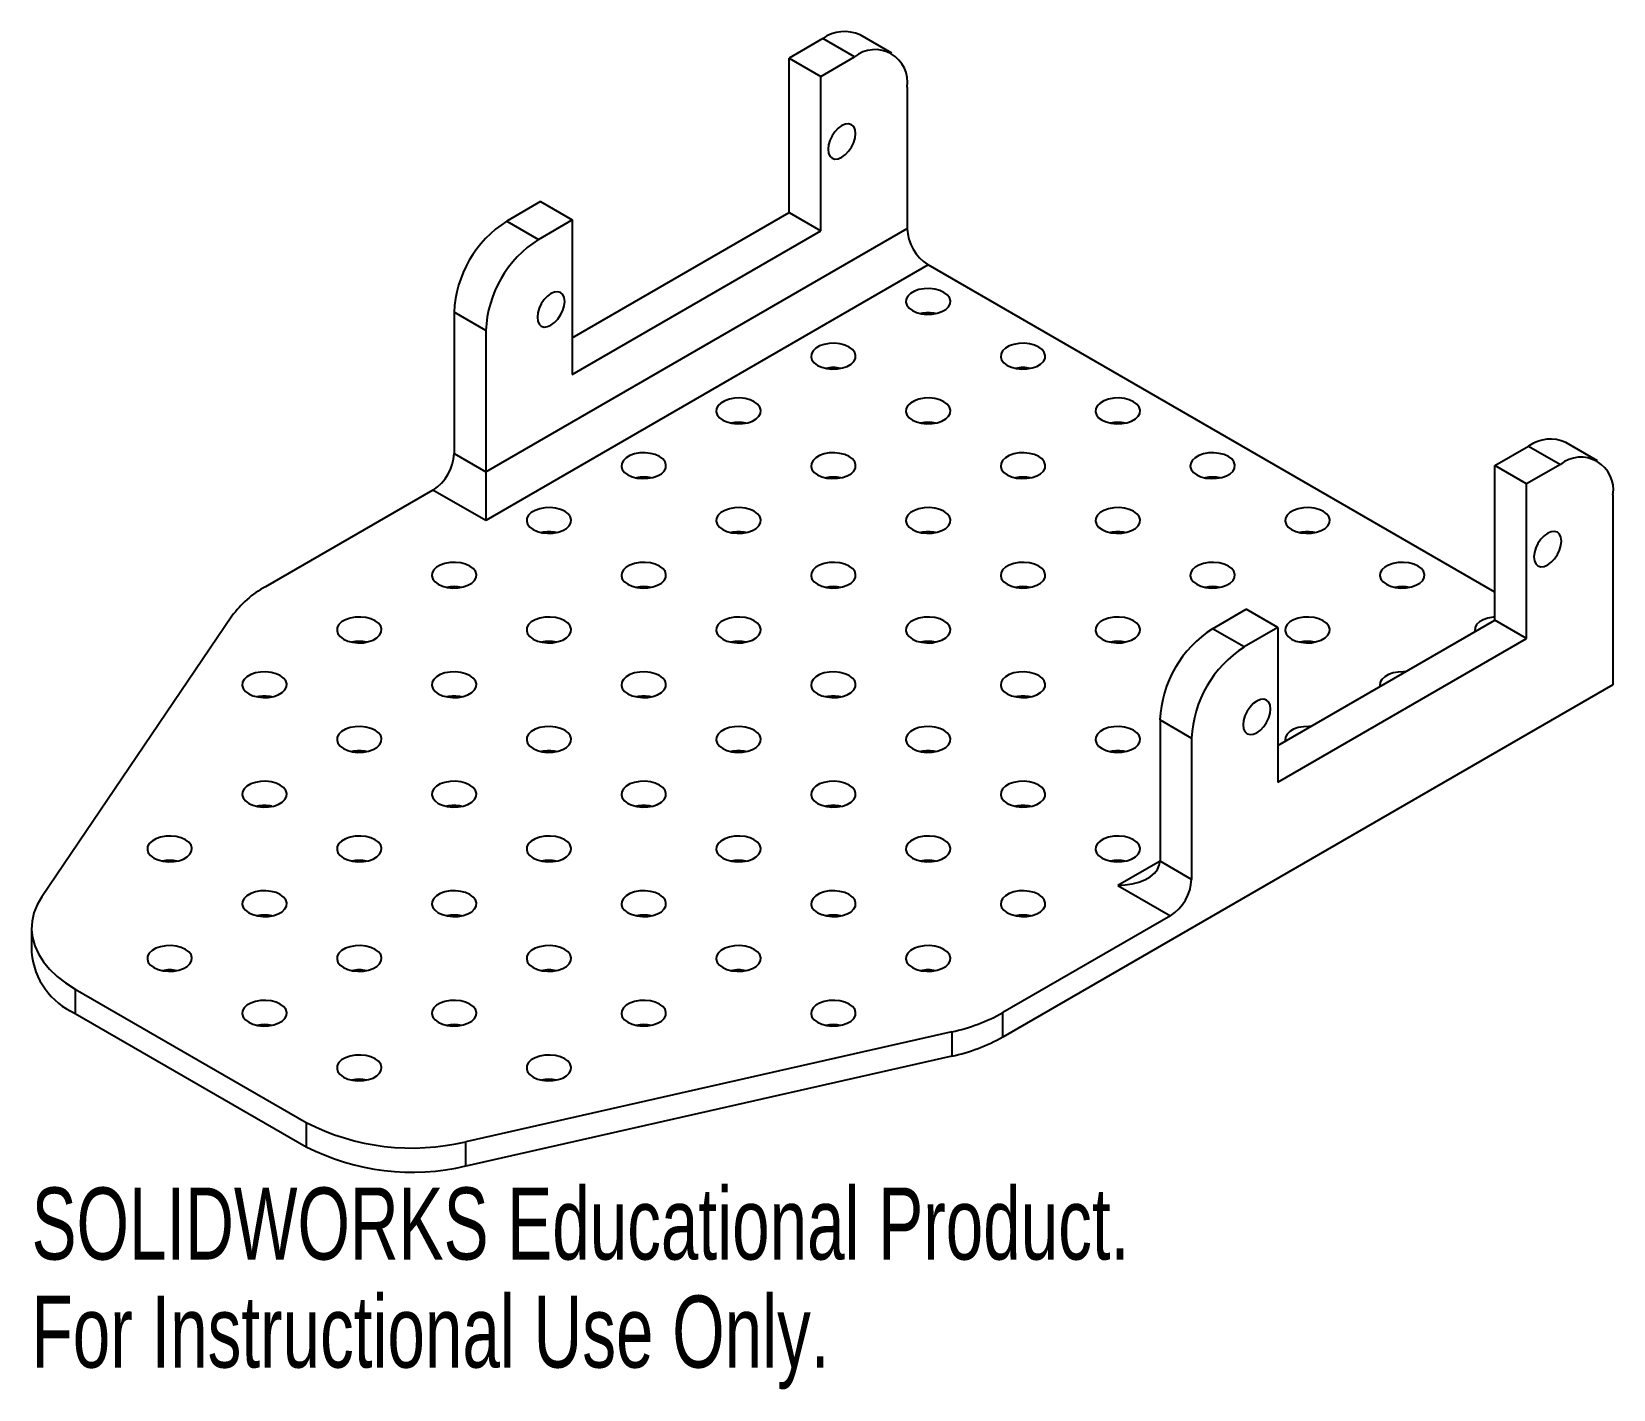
# Paper-space layout '_Isometric' of a CAD drawing. Header units: millimetres. Extents: x -35 to 71, y -64 to 27.
import ezdxf

# ---------------------------------------------------------------- set-up
doc = ezdxf.new("R2010")
doc.units = ezdxf.units.MM
doc.styles.add('SLDTEXTSTYLE0', font='TXT', dxfattribs={"width": 0.7})

psp = doc.layouts.new('_Isometric')

# ---------------------------------------------------------------- linework, layer by layer
at = {"color": 7, "linetype": 'Continuous', "lineweight": 25}
for p, q in [((23.05, 25.37), (20.93, 26.59)), ((18.43, 26.35), (16.16, 25.04)), ((20.55, 25.12), (18.43, 26.35)), ((16.16, 25.04), (18.29, 23.81)), ((16.16, 14.67), (16.16, 25.04)), ((18.29, 23.81), (20.55, 25.12)), ((18.29, 13.44), (18.29, 23.81)), ((24.08, 23.08), (24.08, 13.61)), ((-0.52, 15.41), (-2.79, 14.1)), ((-0.52, 15.41), (1.6, 14.18)), ((-2.79, 14.1), (-0.66, 12.87)), ((-0.66, 12.87), (1.6, 14.18)), ((1.6, 6.26), (16.16, 14.67)), ((1.6, 14.18), (1.6, 3.81)), ((16.16, 14.67), (18.29, 13.44)), ((-4.2, -2.72), (24.08, 13.61)), ((1.6, 3.81), (18.29, 13.44)), ((25.5, 11.16), (-4.2, -5.99)), ((63.54, -10.8), (25.5, 11.16)), ((-4.2, 6.75), (-6.32, 7.98)), ((-6.32, 7.98), (-6.32, -1.5)), ((-4.2, 6.75), (-4.2, -5.99)), ((63.54, -2.31), (65.8, -1)), ((65.8, -1), (67.93, -2.23)), ((70.42, -1.98), (68.3, -0.76)), ((-6.32, -1.5), (-4.2, -2.72)), ((65.66, -3.54), (63.54, -2.31)), ((63.54, -12.68), (63.54, -2.31)), ((67.93, -2.23), (65.66, -3.54)), ((-7.74, -3.95), (-18.98, -10.44)), ((-4.2, -5.99), (-7.74, -3.95)), ((65.66, -13.91), (65.66, -3.54)), ((71.46, -4.27), (71.46, -17.01)), ((-21.23, -12.42), (-33.99, -31.25)), ((44.59, -13.25), (46.85, -11.94)), ((48.97, -13.17), (46.85, -11.94)), ((48.97, -21.09), (63.54, -12.68)), ((65.66, -13.91), (63.54, -12.68)), ((46.71, -14.47), (44.59, -13.25)), ((48.97, -13.17), (46.71, -14.47)), ((48.97, -13.17), (48.97, -23.54)), ((48.97, -23.54), (65.66, -13.91)), ((71.46, -17.01), (30.51, -40.65)), ((41.06, -19.37), (43.18, -20.6)), ((41.06, -19.37), (41.06, -28.85)), ((43.18, -20.6), (43.18, -30.07)), ((43.18, -30.07), (41.06, -28.85)), ((38.23, -30.48), (41.76, -32.52)), ((41.76, -32.52), (30.51, -39.01)), ((-34.68, -33.35), (-34.68, -34.99)), ((-31.75, -37.43), (-16.25, -46.38)), ((-31.75, -37.43), (-31.75, -39.07)), ((-31.75, -39.07), (-16.25, -48.02)), ((30.51, -40.65), (30.51, -39.01)), ((27.09, -40.31), (-5.53, -47.68)), ((27.09, -40.31), (27.09, -41.94)), ((27.09, -41.94), (-5.53, -49.31)), ((-16.25, -46.38), (-16.25, -48.02)), ((-5.53, -49.31), (-5.53, -47.68))]:
    psp.add_line(p, q, dxfattribs=at)
at = {"color": 8, "linetype": 'Continuous', "lineweight": 25}
psp.add_line((41.06, -28.85), (38.23, -30.48), dxfattribs=at)
at = {"color": 7, "linetype": 'Continuous', "lineweight": 25, "flags": 128}
for points in [[(20.62, 19.98), (20.59, 20.23), (20.5, 20.44), (20.35, 20.57), (20.16, 20.63), (19.94, 20.61), (19.7, 20.51), (19.46, 20.33), (19.24, 20.1), (19.05, 19.82), (18.9, 19.52), (18.81, 19.21), (18.78, 18.92), (18.81, 18.66), (18.9, 18.46), (19.05, 18.32), (19.24, 18.26), (19.46, 18.28), (19.7, 18.38), (19.94, 18.56), (20.16, 18.79), (20.35, 19.07), (20.5, 19.37), (20.59, 19.68), (20.62, 19.98)], [(24.44, 8.1), (24.72, 7.97), (25.05, 7.88), (25.41, 7.84), (25.77, 7.86), (26.11, 7.92), (26.42, 8.03), (26.68, 8.17), (26.87, 8.35), (26.97, 8.55), (27, 8.76), (26.93, 8.97), (26.78, 9.16), (26.56, 9.32), (26.27, 9.45), (25.94, 9.54), (25.59, 9.57), (25.23, 9.56), (24.88, 9.5), (24.57, 9.39), (24.32, 9.24), (24.13, 9.06), (24.02, 8.86), (24, 8.66), (24.07, 8.45), (24.22, 8.26), (24.44, 8.1)], [(1.1, 8.71), (1.07, 8.97), (0.98, 9.17), (0.83, 9.31), (0.64, 9.36), (0.42, 9.34), (0.18, 9.24), (-0.05, 9.07), (-0.28, 8.83), (-0.47, 8.55), (-0.61, 8.25), (-0.7, 7.94), (-0.73, 7.65), (-0.7, 7.39), (-0.61, 7.19), (-0.47, 7.05), (-0.28, 6.99), (-0.05, 7.02), (0.18, 7.12), (0.42, 7.29), (0.64, 7.53), (0.83, 7.8), (0.98, 8.11), (1.07, 8.42), (1.1, 8.71)], [(18.07, 4.42), (18.36, 4.29), (18.69, 4.21), (19.04, 4.17), (19.41, 4.18), (19.75, 4.25), (20.06, 4.35), (20.32, 4.5), (20.5, 4.68), (20.61, 4.88), (20.63, 5.09), (20.57, 5.29), (20.42, 5.48), (20.2, 5.65), (19.91, 5.78), (19.58, 5.86), (19.23, 5.9), (18.86, 5.89), (18.52, 5.82), (18.21, 5.72), (17.95, 5.57), (17.77, 5.39), (17.66, 5.19), (17.64, 4.98), (17.7, 4.78), (17.85, 4.59), (18.07, 4.42)], [(30.8, 4.42), (31.09, 4.29), (31.42, 4.21), (31.77, 4.17), (32.13, 4.18), (32.48, 4.25), (32.79, 4.35), (33.04, 4.5), (33.23, 4.68), (33.34, 4.88), (33.36, 5.09), (33.29, 5.29), (33.15, 5.48), (32.92, 5.65), (32.64, 5.78), (32.31, 5.86), (31.95, 5.9), (31.59, 5.89), (31.25, 5.82), (30.94, 5.72), (30.68, 5.57), (30.49, 5.39), (30.39, 5.19), (30.37, 4.98), (30.43, 4.78), (30.58, 4.59), (30.8, 4.42)], [(11.71, 0.75), (11.99, 0.62), (12.32, 0.53), (12.68, 0.5), (13.04, 0.51), (13.39, 0.57), (13.7, 0.68), (13.95, 0.83), (14.14, 1.01), (14.25, 1.2), (14.27, 1.41), (14.2, 1.62), (14.05, 1.81), (13.83, 1.97), (13.55, 2.1), (13.22, 2.19), (12.86, 2.23), (12.5, 2.21), (12.16, 2.15), (11.85, 2.04), (11.59, 1.89), (11.4, 1.72), (11.3, 1.52), (11.27, 1.31), (11.34, 1.1), (11.49, 0.91), (11.71, 0.75)], [(24.44, 0.75), (24.72, 0.62), (25.05, 0.53), (25.41, 0.5), (25.77, 0.51), (26.11, 0.57), (26.42, 0.68), (26.68, 0.83), (26.87, 1.01), (26.97, 1.2), (27, 1.41), (26.93, 1.62), (26.78, 1.81), (26.56, 1.97), (26.27, 2.1), (25.94, 2.19), (25.59, 2.23), (25.23, 2.21), (24.88, 2.15), (24.57, 2.04), (24.32, 1.89), (24.13, 1.72), (24.02, 1.52), (24, 1.31), (24.07, 1.1), (24.22, 0.91), (24.44, 0.75)], [(37.17, 0.75), (37.45, 0.62), (37.78, 0.53), (38.14, 0.5), (38.5, 0.51), (38.84, 0.57), (39.15, 0.68), (39.41, 0.83), (39.59, 1.01), (39.7, 1.2), (39.72, 1.41), (39.66, 1.62), (39.51, 1.81), (39.29, 1.97), (39, 2.1), (38.67, 2.19), (38.32, 2.23), (37.96, 2.21), (37.61, 2.15), (37.3, 2.04), (37.05, 1.89), (36.86, 1.72), (36.75, 1.52), (36.73, 1.31), (36.79, 1.1), (36.94, 0.91), (37.17, 0.75)], [(5.35, -2.93), (5.63, -3.05), (5.96, -3.14), (6.32, -3.18), (6.68, -3.16), (7.02, -3.1), (7.33, -2.99), (7.59, -2.85), (7.77, -2.67), (7.88, -2.47), (7.9, -2.26), (7.84, -2.06), (7.69, -1.86), (7.47, -1.7), (7.18, -1.57), (6.85, -1.49), (6.5, -1.45), (6.14, -1.46), (5.79, -1.52), (5.48, -1.63), (5.23, -1.78), (5.04, -1.96), (4.93, -2.16), (4.91, -2.37), (4.97, -2.57), (5.12, -2.76), (5.35, -2.93)], [(18.07, -2.93), (18.36, -3.05), (18.69, -3.14), (19.04, -3.18), (19.41, -3.16), (19.75, -3.1), (20.06, -2.99), (20.32, -2.85), (20.5, -2.67), (20.61, -2.47), (20.63, -2.26), (20.57, -2.06), (20.42, -1.86), (20.2, -1.7), (19.91, -1.57), (19.58, -1.49), (19.23, -1.45), (18.86, -1.46), (18.52, -1.52), (18.21, -1.63), (17.95, -1.78), (17.77, -1.96), (17.66, -2.16), (17.64, -2.37), (17.7, -2.57), (17.85, -2.76), (18.07, -2.93)], [(30.8, -2.93), (31.09, -3.05), (31.42, -3.14), (31.77, -3.18), (32.13, -3.16), (32.48, -3.1), (32.79, -2.99), (33.04, -2.85), (33.23, -2.67), (33.34, -2.47), (33.36, -2.26), (33.29, -2.06), (33.15, -1.86), (32.92, -1.7), (32.64, -1.57), (32.31, -1.49), (31.95, -1.45), (31.59, -1.46), (31.25, -1.52), (30.94, -1.63), (30.68, -1.78), (30.49, -1.96), (30.39, -2.16), (30.37, -2.37), (30.43, -2.57), (30.58, -2.76), (30.8, -2.93)], [(43.53, -2.93), (43.81, -3.05), (44.14, -3.14), (44.5, -3.18), (44.86, -3.16), (45.21, -3.1), (45.52, -2.99), (45.77, -2.85), (45.96, -2.67), (46.07, -2.47), (46.09, -2.26), (46.02, -2.06), (45.87, -1.86), (45.65, -1.7), (45.37, -1.57), (45.04, -1.49), (44.68, -1.45), (44.32, -1.46), (43.97, -1.52), (43.67, -1.63), (43.41, -1.78), (43.22, -1.96), (43.12, -2.16), (43.09, -2.37), (43.16, -2.57), (43.31, -2.76), (43.53, -2.93)], [(-1.02, -6.6), (-0.73, -6.73), (-0.4, -6.81), (-0.05, -6.85), (0.31, -6.84), (0.66, -6.78), (0.97, -6.67), (1.22, -6.52), (1.41, -6.34), (1.52, -6.14), (1.54, -5.93), (1.47, -5.73), (1.33, -5.54), (1.1, -5.37), (0.82, -5.25), (0.49, -5.16), (0.13, -5.12), (-0.23, -5.13), (-0.57, -5.2), (-0.88, -5.31), (-1.14, -5.45), (-1.32, -5.63), (-1.43, -5.83), (-1.45, -6.04), (-1.39, -6.24), (-1.24, -6.43), (-1.02, -6.6)], [(11.71, -6.6), (11.99, -6.73), (12.32, -6.81), (12.68, -6.85), (13.04, -6.84), (13.39, -6.78), (13.7, -6.67), (13.95, -6.52), (14.14, -6.34), (14.25, -6.14), (14.27, -5.93), (14.2, -5.73), (14.05, -5.54), (13.83, -5.37), (13.55, -5.25), (13.22, -5.16), (12.86, -5.12), (12.5, -5.13), (12.16, -5.2), (11.85, -5.31), (11.59, -5.45), (11.4, -5.63), (11.3, -5.83), (11.27, -6.04), (11.34, -6.24), (11.49, -6.43), (11.71, -6.6)], [(24.44, -6.6), (24.72, -6.73), (25.05, -6.81), (25.41, -6.85), (25.77, -6.84), (26.11, -6.78), (26.42, -6.67), (26.68, -6.52), (26.87, -6.34), (26.97, -6.14), (27, -5.93), (26.93, -5.73), (26.78, -5.54), (26.56, -5.37), (26.27, -5.25), (25.94, -5.16), (25.59, -5.12), (25.23, -5.13), (24.88, -5.2), (24.57, -5.31), (24.32, -5.45), (24.13, -5.63), (24.02, -5.83), (24, -6.04), (24.07, -6.24), (24.22, -6.43), (24.44, -6.6)], [(37.17, -6.6), (37.45, -6.73), (37.78, -6.81), (38.14, -6.85), (38.5, -6.84), (38.84, -6.78), (39.15, -6.67), (39.41, -6.52), (39.59, -6.34), (39.7, -6.14), (39.72, -5.93), (39.66, -5.73), (39.51, -5.54), (39.29, -5.37), (39, -5.25), (38.67, -5.16), (38.32, -5.12), (37.96, -5.13), (37.61, -5.2), (37.3, -5.31), (37.05, -5.45), (36.86, -5.63), (36.75, -5.83), (36.73, -6.04), (36.79, -6.24), (36.94, -6.43), (37.17, -6.6)], [(49.89, -6.6), (50.18, -6.73), (50.51, -6.81), (50.86, -6.85), (51.22, -6.84), (51.57, -6.78), (51.88, -6.67), (52.14, -6.52), (52.32, -6.34), (52.43, -6.14), (52.45, -5.93), (52.39, -5.73), (52.24, -5.54), (52.02, -5.37), (51.73, -5.25), (51.4, -5.16), (51.05, -5.12), (50.68, -5.13), (50.34, -5.2), (50.03, -5.31), (49.77, -5.45), (49.59, -5.63), (49.48, -5.83), (49.46, -6.04), (49.52, -6.24), (49.67, -6.43), (49.89, -6.6)], [(68, -7.37), (67.96, -7.12), (67.87, -6.91), (67.73, -6.78), (67.54, -6.72), (67.31, -6.74), (67.08, -6.84), (66.84, -7.02), (66.62, -7.25), (66.43, -7.53), (66.28, -7.83), (66.19, -8.14), (66.16, -8.43), (66.19, -8.69), (66.28, -8.89), (66.43, -9.03), (66.62, -9.09), (66.84, -9.07), (67.08, -8.97), (67.31, -8.79), (67.54, -8.56), (67.73, -8.28), (67.87, -7.97), (67.96, -7.67), (68, -7.37)], [(-7.38, -10.27), (-7.1, -10.4), (-6.77, -10.49), (-6.41, -10.52), (-6.05, -10.51), (-5.71, -10.45), (-5.4, -10.34), (-5.14, -10.19), (-4.95, -10.02), (-4.85, -9.82), (-4.82, -9.61), (-4.89, -9.4), (-5.04, -9.21), (-5.26, -9.05), (-5.55, -8.92), (-5.87, -8.83), (-6.23, -8.8), (-6.59, -8.81), (-6.94, -8.87), (-7.25, -8.98), (-7.5, -9.13), (-7.69, -9.31), (-7.8, -9.5), (-7.82, -9.71), (-7.75, -9.92), (-7.6, -10.11), (-7.38, -10.27)], [(5.35, -10.27), (5.63, -10.4), (5.96, -10.49), (6.32, -10.52), (6.68, -10.51), (7.02, -10.45), (7.33, -10.34), (7.59, -10.19), (7.77, -10.02), (7.88, -9.82), (7.9, -9.61), (7.84, -9.4), (7.69, -9.21), (7.47, -9.05), (7.18, -8.92), (6.85, -8.83), (6.5, -8.8), (6.14, -8.81), (5.79, -8.87), (5.48, -8.98), (5.23, -9.13), (5.04, -9.31), (4.93, -9.5), (4.91, -9.71), (4.97, -9.92), (5.12, -10.11), (5.35, -10.27)], [(18.07, -10.27), (18.36, -10.4), (18.69, -10.49), (19.04, -10.52), (19.41, -10.51), (19.75, -10.45), (20.06, -10.34), (20.32, -10.19), (20.5, -10.02), (20.61, -9.82), (20.63, -9.61), (20.57, -9.4), (20.42, -9.21), (20.2, -9.05), (19.91, -8.92), (19.58, -8.83), (19.23, -8.8), (18.86, -8.81), (18.52, -8.87), (18.21, -8.98), (17.95, -9.13), (17.77, -9.31), (17.66, -9.5), (17.64, -9.71), (17.7, -9.92), (17.85, -10.11), (18.07, -10.27)], [(30.8, -10.27), (31.09, -10.4), (31.42, -10.49), (31.77, -10.52), (32.13, -10.51), (32.48, -10.45), (32.79, -10.34), (33.04, -10.19), (33.23, -10.02), (33.34, -9.82), (33.36, -9.61), (33.29, -9.4), (33.15, -9.21), (32.92, -9.05), (32.64, -8.92), (32.31, -8.83), (31.95, -8.8), (31.59, -8.81), (31.25, -8.87), (30.94, -8.98), (30.68, -9.13), (30.49, -9.31), (30.39, -9.5), (30.37, -9.71), (30.43, -9.92), (30.58, -10.11), (30.8, -10.27)], [(43.53, -10.27), (43.81, -10.4), (44.14, -10.49), (44.5, -10.52), (44.86, -10.51), (45.21, -10.45), (45.52, -10.34), (45.77, -10.19), (45.96, -10.02), (46.07, -9.82), (46.09, -9.61), (46.02, -9.4), (45.87, -9.21), (45.65, -9.05), (45.37, -8.92), (45.04, -8.83), (44.68, -8.8), (44.32, -8.81), (43.97, -8.87), (43.67, -8.98), (43.41, -9.13), (43.22, -9.31), (43.12, -9.5), (43.09, -9.71), (43.16, -9.92), (43.31, -10.11), (43.53, -10.27)], [(56.26, -10.27), (56.54, -10.4), (56.87, -10.49), (57.23, -10.52), (57.59, -10.51), (57.93, -10.45), (58.24, -10.34), (58.5, -10.19), (58.69, -10.02), (58.79, -9.82), (58.82, -9.61), (58.75, -9.4), (58.6, -9.21), (58.38, -9.05), (58.09, -8.92), (57.76, -8.83), (57.41, -8.8), (57.05, -8.81), (56.7, -8.87), (56.39, -8.98), (56.14, -9.13), (55.95, -9.31), (55.84, -9.5), (55.82, -9.71), (55.89, -9.92), (56.03, -10.11), (56.26, -10.27)], [(-13.75, -13.95), (-13.46, -14.08), (-13.13, -14.16), (-12.78, -14.2), (-12.41, -14.19), (-12.07, -14.12), (-11.76, -14.02), (-11.5, -13.87), (-11.32, -13.69), (-11.21, -13.49), (-11.19, -13.28), (-11.25, -13.08), (-11.4, -12.89), (-11.62, -12.72), (-11.91, -12.59), (-12.24, -12.51), (-12.59, -12.47), (-12.96, -12.48), (-13.3, -12.54), (-13.61, -12.65), (-13.87, -12.8), (-14.05, -12.98), (-14.16, -13.18), (-14.18, -13.39), (-14.12, -13.59), (-13.97, -13.78), (-13.75, -13.95)], [(-1.02, -13.95), (-0.73, -14.08), (-0.4, -14.16), (-0.05, -14.2), (0.31, -14.19), (0.66, -14.12), (0.97, -14.02), (1.22, -13.87), (1.41, -13.69), (1.52, -13.49), (1.54, -13.28), (1.47, -13.08), (1.33, -12.89), (1.1, -12.72), (0.82, -12.59), (0.49, -12.51), (0.13, -12.47), (-0.23, -12.48), (-0.57, -12.54), (-0.88, -12.65), (-1.14, -12.8), (-1.32, -12.98), (-1.43, -13.18), (-1.45, -13.39), (-1.39, -13.59), (-1.24, -13.78), (-1.02, -13.95)], [(11.71, -13.95), (11.99, -14.08), (12.32, -14.16), (12.68, -14.2), (13.04, -14.19), (13.39, -14.12), (13.7, -14.02), (13.95, -13.87), (14.14, -13.69), (14.25, -13.49), (14.27, -13.28), (14.2, -13.08), (14.05, -12.89), (13.83, -12.72), (13.55, -12.59), (13.22, -12.51), (12.86, -12.47), (12.5, -12.48), (12.16, -12.54), (11.85, -12.65), (11.59, -12.8), (11.4, -12.98), (11.3, -13.18), (11.27, -13.39), (11.34, -13.59), (11.49, -13.78), (11.71, -13.95)], [(24.44, -13.95), (24.72, -14.08), (25.05, -14.16), (25.41, -14.2), (25.77, -14.19), (26.11, -14.12), (26.42, -14.02), (26.68, -13.87), (26.87, -13.69), (26.97, -13.49), (27, -13.28), (26.93, -13.08), (26.78, -12.89), (26.56, -12.72), (26.27, -12.59), (25.94, -12.51), (25.59, -12.47), (25.23, -12.48), (24.88, -12.54), (24.57, -12.65), (24.32, -12.8), (24.13, -12.98), (24.02, -13.18), (24, -13.39), (24.07, -13.59), (24.22, -13.78), (24.44, -13.95)], [(37.17, -13.95), (37.45, -14.08), (37.78, -14.16), (38.14, -14.2), (38.5, -14.19), (38.84, -14.12), (39.15, -14.02), (39.41, -13.87), (39.59, -13.69), (39.7, -13.49), (39.72, -13.28), (39.66, -13.08), (39.51, -12.89), (39.29, -12.72), (39, -12.59), (38.67, -12.51), (38.32, -12.47), (37.96, -12.48), (37.61, -12.54), (37.3, -12.65), (37.05, -12.8), (36.86, -12.98), (36.75, -13.18), (36.73, -13.39), (36.79, -13.59), (36.94, -13.78), (37.17, -13.95)], [(49.89, -13.95), (50.18, -14.08), (50.51, -14.16), (50.86, -14.2), (51.22, -14.19), (51.57, -14.12), (51.88, -14.02), (52.14, -13.87), (52.32, -13.69), (52.43, -13.49), (52.45, -13.28), (52.39, -13.08), (52.24, -12.89), (52.02, -12.72), (51.73, -12.59), (51.4, -12.51), (51.05, -12.47), (50.68, -12.48), (50.34, -12.54), (50.03, -12.65), (49.77, -12.8), (49.59, -12.98), (49.48, -13.18), (49.46, -13.39), (49.52, -13.59), (49.67, -13.78), (49.89, -13.95)], [(63.54, -12.47), (63.41, -12.48), (63.07, -12.54), (62.76, -12.65), (62.5, -12.8), (62.31, -12.98), (62.21, -13.18), (62.19, -13.39), (62.2, -13.46)], [(-20.11, -17.62), (-19.83, -17.75), (-19.5, -17.83), (-19.14, -17.87), (-18.78, -17.86), (-18.43, -17.8), (-18.12, -17.69), (-17.87, -17.54), (-17.68, -17.36), (-17.57, -17.16), (-17.55, -16.96), (-17.62, -16.75), (-17.77, -16.56), (-17.99, -16.4), (-18.27, -16.27), (-18.6, -16.18), (-18.96, -16.14), (-19.32, -16.16), (-19.66, -16.22), (-19.97, -16.33), (-20.23, -16.47), (-20.42, -16.65), (-20.52, -16.85), (-20.55, -17.06), (-20.48, -17.27), (-20.33, -17.46), (-20.11, -17.62)], [(-7.38, -17.62), (-7.1, -17.75), (-6.77, -17.83), (-6.41, -17.87), (-6.05, -17.86), (-5.71, -17.8), (-5.4, -17.69), (-5.14, -17.54), (-4.95, -17.36), (-4.85, -17.16), (-4.82, -16.96), (-4.89, -16.75), (-5.04, -16.56), (-5.26, -16.4), (-5.55, -16.27), (-5.87, -16.18), (-6.23, -16.14), (-6.59, -16.16), (-6.94, -16.22), (-7.25, -16.33), (-7.5, -16.47), (-7.69, -16.65), (-7.8, -16.85), (-7.82, -17.06), (-7.75, -17.27), (-7.6, -17.46), (-7.38, -17.62)], [(5.35, -17.62), (5.63, -17.75), (5.96, -17.83), (6.32, -17.87), (6.68, -17.86), (7.02, -17.8), (7.33, -17.69), (7.59, -17.54), (7.77, -17.36), (7.88, -17.16), (7.9, -16.96), (7.84, -16.75), (7.69, -16.56), (7.47, -16.4), (7.18, -16.27), (6.85, -16.18), (6.5, -16.14), (6.14, -16.16), (5.79, -16.22), (5.48, -16.33), (5.23, -16.47), (5.04, -16.65), (4.93, -16.85), (4.91, -17.06), (4.97, -17.27), (5.12, -17.46), (5.35, -17.62)], [(18.07, -17.62), (18.36, -17.75), (18.69, -17.83), (19.04, -17.87), (19.41, -17.86), (19.75, -17.8), (20.06, -17.69), (20.32, -17.54), (20.5, -17.36), (20.61, -17.16), (20.63, -16.96), (20.57, -16.75), (20.42, -16.56), (20.2, -16.4), (19.91, -16.27), (19.58, -16.18), (19.23, -16.14), (18.86, -16.16), (18.52, -16.22), (18.21, -16.33), (17.95, -16.47), (17.77, -16.65), (17.66, -16.85), (17.64, -17.06), (17.7, -17.27), (17.85, -17.46), (18.07, -17.62)], [(30.8, -17.62), (31.09, -17.75), (31.42, -17.83), (31.77, -17.87), (32.13, -17.86), (32.48, -17.8), (32.79, -17.69), (33.04, -17.54), (33.23, -17.36), (33.34, -17.16), (33.36, -16.96), (33.29, -16.75), (33.15, -16.56), (32.92, -16.4), (32.64, -16.27), (32.31, -16.18), (31.95, -16.14), (31.59, -16.16), (31.25, -16.22), (30.94, -16.33), (30.68, -16.47), (30.49, -16.65), (30.39, -16.85), (30.37, -17.06), (30.43, -17.27), (30.58, -17.46), (30.8, -17.62)], [(57.53, -16.15), (57.41, -16.14), (57.05, -16.16), (56.7, -16.22), (56.39, -16.33), (56.14, -16.47), (55.95, -16.65), (55.84, -16.85), (55.82, -17.06), (55.83, -17.13)], [(48.48, -18.64), (48.45, -18.38), (48.36, -18.18), (48.21, -18.04), (48.02, -17.99), (47.8, -18.01), (47.56, -18.11), (47.32, -18.28), (47.1, -18.52), (46.91, -18.79), (46.76, -19.1), (46.67, -19.41), (46.64, -19.7), (46.67, -19.96), (46.76, -20.16), (46.91, -20.3), (47.1, -20.35), (47.32, -20.33), (47.56, -20.23), (47.8, -20.06), (48.02, -19.82), (48.21, -19.55), (48.36, -19.24), (48.45, -18.93), (48.48, -18.64)], [(-13.75, -21.29), (-13.46, -21.42), (-13.13, -21.51), (-12.78, -21.55), (-12.41, -21.53), (-12.07, -21.47), (-11.76, -21.36), (-11.5, -21.22), (-11.32, -21.04), (-11.21, -20.84), (-11.19, -20.63), (-11.25, -20.42), (-11.4, -20.23), (-11.62, -20.07), (-11.91, -19.94), (-12.24, -19.86), (-12.59, -19.82), (-12.96, -19.83), (-13.3, -19.89), (-13.61, -20), (-13.87, -20.15), (-14.05, -20.33), (-14.16, -20.53), (-14.18, -20.73), (-14.12, -20.94), (-13.97, -21.13), (-13.75, -21.29)], [(-1.02, -21.29), (-0.73, -21.42), (-0.4, -21.51), (-0.05, -21.55), (0.31, -21.53), (0.66, -21.47), (0.97, -21.36), (1.22, -21.22), (1.41, -21.04), (1.52, -20.84), (1.54, -20.63), (1.47, -20.42), (1.33, -20.23), (1.1, -20.07), (0.82, -19.94), (0.49, -19.86), (0.13, -19.82), (-0.23, -19.83), (-0.57, -19.89), (-0.88, -20), (-1.14, -20.15), (-1.32, -20.33), (-1.43, -20.53), (-1.45, -20.73), (-1.39, -20.94), (-1.24, -21.13), (-1.02, -21.29)], [(11.71, -21.29), (11.99, -21.42), (12.32, -21.51), (12.68, -21.55), (13.04, -21.53), (13.39, -21.47), (13.7, -21.36), (13.95, -21.22), (14.14, -21.04), (14.25, -20.84), (14.27, -20.63), (14.2, -20.42), (14.05, -20.23), (13.83, -20.07), (13.55, -19.94), (13.22, -19.86), (12.86, -19.82), (12.5, -19.83), (12.16, -19.89), (11.85, -20), (11.59, -20.15), (11.4, -20.33), (11.3, -20.53), (11.27, -20.73), (11.34, -20.94), (11.49, -21.13), (11.71, -21.29)], [(24.44, -21.29), (24.72, -21.42), (25.05, -21.51), (25.41, -21.55), (25.77, -21.53), (26.11, -21.47), (26.42, -21.36), (26.68, -21.22), (26.87, -21.04), (26.97, -20.84), (27, -20.63), (26.93, -20.42), (26.78, -20.23), (26.56, -20.07), (26.27, -19.94), (25.94, -19.86), (25.59, -19.82), (25.23, -19.83), (24.88, -19.89), (24.57, -20), (24.32, -20.15), (24.13, -20.33), (24.02, -20.53), (24, -20.73), (24.07, -20.94), (24.22, -21.13), (24.44, -21.29)], [(37.17, -21.29), (37.45, -21.42), (37.78, -21.51), (38.14, -21.55), (38.5, -21.53), (38.84, -21.47), (39.15, -21.36), (39.41, -21.22), (39.59, -21.04), (39.7, -20.84), (39.72, -20.63), (39.66, -20.42), (39.51, -20.23), (39.29, -20.07), (39, -19.94), (38.67, -19.86), (38.32, -19.82), (37.96, -19.83), (37.61, -19.89), (37.3, -20), (37.05, -20.15), (36.86, -20.33), (36.75, -20.53), (36.73, -20.73), (36.79, -20.94), (36.94, -21.13), (37.17, -21.29)], [(51.17, -19.82), (51.05, -19.82), (50.68, -19.83), (50.34, -19.89), (50.03, -20), (49.77, -20.15), (49.59, -20.33), (49.48, -20.53), (49.46, -20.73), (49.47, -20.8)], [(-20.11, -24.97), (-19.83, -25.1), (-19.5, -25.18), (-19.14, -25.22), (-18.78, -25.21), (-18.43, -25.15), (-18.12, -25.04), (-17.87, -24.89), (-17.68, -24.71), (-17.57, -24.51), (-17.55, -24.3), (-17.62, -24.1), (-17.77, -23.91), (-17.99, -23.74), (-18.27, -23.61), (-18.6, -23.53), (-18.96, -23.49), (-19.32, -23.5), (-19.66, -23.57), (-19.97, -23.67), (-20.23, -23.82), (-20.42, -24), (-20.52, -24.2), (-20.55, -24.41), (-20.48, -24.61), (-20.33, -24.8), (-20.11, -24.97)], [(-7.38, -24.97), (-7.1, -25.1), (-6.77, -25.18), (-6.41, -25.22), (-6.05, -25.21), (-5.71, -25.15), (-5.4, -25.04), (-5.14, -24.89), (-4.95, -24.71), (-4.85, -24.51), (-4.82, -24.3), (-4.89, -24.1), (-5.04, -23.91), (-5.26, -23.74), (-5.55, -23.61), (-5.87, -23.53), (-6.23, -23.49), (-6.59, -23.5), (-6.94, -23.57), (-7.25, -23.67), (-7.5, -23.82), (-7.69, -24), (-7.8, -24.2), (-7.82, -24.41), (-7.75, -24.61), (-7.6, -24.8), (-7.38, -24.97)], [(5.35, -24.97), (5.63, -25.1), (5.96, -25.18), (6.32, -25.22), (6.68, -25.21), (7.02, -25.15), (7.33, -25.04), (7.59, -24.89), (7.77, -24.71), (7.88, -24.51), (7.9, -24.3), (7.84, -24.1), (7.69, -23.91), (7.47, -23.74), (7.18, -23.61), (6.85, -23.53), (6.5, -23.49), (6.14, -23.5), (5.79, -23.57), (5.48, -23.67), (5.23, -23.82), (5.04, -24), (4.93, -24.2), (4.91, -24.41), (4.97, -24.61), (5.12, -24.8), (5.35, -24.97)], [(18.07, -24.97), (18.36, -25.1), (18.69, -25.18), (19.04, -25.22), (19.41, -25.21), (19.75, -25.15), (20.06, -25.04), (20.32, -24.89), (20.5, -24.71), (20.61, -24.51), (20.63, -24.3), (20.57, -24.1), (20.42, -23.91), (20.2, -23.74), (19.91, -23.61), (19.58, -23.53), (19.23, -23.49), (18.86, -23.5), (18.52, -23.57), (18.21, -23.67), (17.95, -23.82), (17.77, -24), (17.66, -24.2), (17.64, -24.41), (17.7, -24.61), (17.85, -24.8), (18.07, -24.97)], [(30.8, -24.97), (31.09, -25.1), (31.42, -25.18), (31.77, -25.22), (32.13, -25.21), (32.48, -25.15), (32.79, -25.04), (33.04, -24.89), (33.23, -24.71), (33.34, -24.51), (33.36, -24.3), (33.29, -24.1), (33.15, -23.91), (32.92, -23.74), (32.64, -23.61), (32.31, -23.53), (31.95, -23.49), (31.59, -23.5), (31.25, -23.57), (30.94, -23.67), (30.68, -23.82), (30.49, -24), (30.39, -24.2), (30.37, -24.41), (30.43, -24.61), (30.58, -24.8), (30.8, -24.97)], [(-26.47, -28.64), (-26.19, -28.77), (-25.86, -28.86), (-25.5, -28.89), (-25.14, -28.88), (-24.8, -28.82), (-24.49, -28.71), (-24.23, -28.56), (-24.05, -28.39), (-23.94, -28.19), (-23.92, -27.98), (-23.98, -27.77), (-24.13, -27.58), (-24.35, -27.42), (-24.64, -27.29), (-24.97, -27.2), (-25.32, -27.17), (-25.68, -27.18), (-26.03, -27.24), (-26.34, -27.35), (-26.59, -27.5), (-26.78, -27.67), (-26.89, -27.87), (-26.91, -28.08), (-26.85, -28.29), (-26.7, -28.48), (-26.47, -28.64)], [(-13.75, -28.64), (-13.46, -28.77), (-13.13, -28.86), (-12.78, -28.89), (-12.41, -28.88), (-12.07, -28.82), (-11.76, -28.71), (-11.5, -28.56), (-11.32, -28.39), (-11.21, -28.19), (-11.19, -27.98), (-11.25, -27.77), (-11.4, -27.58), (-11.62, -27.42), (-11.91, -27.29), (-12.24, -27.2), (-12.59, -27.17), (-12.96, -27.18), (-13.3, -27.24), (-13.61, -27.35), (-13.87, -27.5), (-14.05, -27.67), (-14.16, -27.87), (-14.18, -28.08), (-14.12, -28.29), (-13.97, -28.48), (-13.75, -28.64)], [(-1.02, -28.64), (-0.73, -28.77), (-0.4, -28.86), (-0.05, -28.89), (0.31, -28.88), (0.66, -28.82), (0.97, -28.71), (1.22, -28.56), (1.41, -28.39), (1.52, -28.19), (1.54, -27.98), (1.47, -27.77), (1.33, -27.58), (1.1, -27.42), (0.82, -27.29), (0.49, -27.2), (0.13, -27.17), (-0.23, -27.18), (-0.57, -27.24), (-0.88, -27.35), (-1.14, -27.5), (-1.32, -27.67), (-1.43, -27.87), (-1.45, -28.08), (-1.39, -28.29), (-1.24, -28.48), (-1.02, -28.64)], [(11.71, -28.64), (11.99, -28.77), (12.32, -28.86), (12.68, -28.89), (13.04, -28.88), (13.39, -28.82), (13.7, -28.71), (13.95, -28.56), (14.14, -28.39), (14.25, -28.19), (14.27, -27.98), (14.2, -27.77), (14.05, -27.58), (13.83, -27.42), (13.55, -27.29), (13.22, -27.2), (12.86, -27.17), (12.5, -27.18), (12.16, -27.24), (11.85, -27.35), (11.59, -27.5), (11.4, -27.67), (11.3, -27.87), (11.27, -28.08), (11.34, -28.29), (11.49, -28.48), (11.71, -28.64)], [(24.44, -28.64), (24.72, -28.77), (25.05, -28.86), (25.41, -28.89), (25.77, -28.88), (26.11, -28.82), (26.42, -28.71), (26.68, -28.56), (26.87, -28.39), (26.97, -28.19), (27, -27.98), (26.93, -27.77), (26.78, -27.58), (26.56, -27.42), (26.27, -27.29), (25.94, -27.2), (25.59, -27.17), (25.23, -27.18), (24.88, -27.24), (24.57, -27.35), (24.32, -27.5), (24.13, -27.67), (24.02, -27.87), (24, -28.08), (24.07, -28.29), (24.22, -28.48), (24.44, -28.64)], [(37.17, -28.64), (37.45, -28.77), (37.78, -28.86), (38.14, -28.89), (38.5, -28.88), (38.84, -28.82), (39.15, -28.71), (39.41, -28.56), (39.59, -28.39), (39.7, -28.19), (39.72, -27.98), (39.66, -27.77), (39.51, -27.58), (39.29, -27.42), (39, -27.29), (38.67, -27.2), (38.32, -27.17), (37.96, -27.18), (37.61, -27.24), (37.3, -27.35), (37.05, -27.5), (36.86, -27.67), (36.75, -27.87), (36.73, -28.08), (36.79, -28.29), (36.94, -28.48), (37.17, -28.64)], [(38.23, -30.48), (38.72, -30.45), (39.19, -30.38), (39.64, -30.26), (40.04, -30.1), (40.39, -29.9), (40.68, -29.66), (40.88, -29.4), (41.01, -29.13), (41.06, -28.85)], [(-33.99, -31.25), (-34.3, -31.78), (-34.52, -32.32), (-34.64, -32.87), (-34.68, -33.43), (-34.62, -33.98), (-34.47, -34.53), (-34.22, -35.07), (-33.89, -35.6), (-33.47, -36.1), (-32.97, -36.58), (-32.4, -37.02), (-31.75, -37.43)], [(-20.11, -32.32), (-19.83, -32.44), (-19.5, -32.53), (-19.14, -32.57), (-18.78, -32.56), (-18.43, -32.49), (-18.12, -32.39), (-17.87, -32.24), (-17.68, -32.06), (-17.57, -31.86), (-17.55, -31.65), (-17.62, -31.45), (-17.77, -31.26), (-17.99, -31.09), (-18.27, -30.96), (-18.6, -30.88), (-18.96, -30.84), (-19.32, -30.85), (-19.66, -30.91), (-19.97, -31.02), (-20.23, -31.17), (-20.42, -31.35), (-20.52, -31.55), (-20.55, -31.76), (-20.48, -31.96), (-20.33, -32.15), (-20.11, -32.32)], [(-7.38, -32.32), (-7.1, -32.44), (-6.77, -32.53), (-6.41, -32.57), (-6.05, -32.56), (-5.71, -32.49), (-5.4, -32.39), (-5.14, -32.24), (-4.95, -32.06), (-4.85, -31.86), (-4.82, -31.65), (-4.89, -31.45), (-5.04, -31.26), (-5.26, -31.09), (-5.55, -30.96), (-5.87, -30.88), (-6.23, -30.84), (-6.59, -30.85), (-6.94, -30.91), (-7.25, -31.02), (-7.5, -31.17), (-7.69, -31.35), (-7.8, -31.55), (-7.82, -31.76), (-7.75, -31.96), (-7.6, -32.15), (-7.38, -32.32)], [(5.35, -32.32), (5.63, -32.44), (5.96, -32.53), (6.32, -32.57), (6.68, -32.56), (7.02, -32.49), (7.33, -32.39), (7.59, -32.24), (7.77, -32.06), (7.88, -31.86), (7.9, -31.65), (7.84, -31.45), (7.69, -31.26), (7.47, -31.09), (7.18, -30.96), (6.85, -30.88), (6.5, -30.84), (6.14, -30.85), (5.79, -30.91), (5.48, -31.02), (5.23, -31.17), (5.04, -31.35), (4.93, -31.55), (4.91, -31.76), (4.97, -31.96), (5.12, -32.15), (5.35, -32.32)], [(18.07, -32.32), (18.36, -32.44), (18.69, -32.53), (19.04, -32.57), (19.41, -32.56), (19.75, -32.49), (20.06, -32.39), (20.32, -32.24), (20.5, -32.06), (20.61, -31.86), (20.63, -31.65), (20.57, -31.45), (20.42, -31.26), (20.2, -31.09), (19.91, -30.96), (19.58, -30.88), (19.23, -30.84), (18.86, -30.85), (18.52, -30.91), (18.21, -31.02), (17.95, -31.17), (17.77, -31.35), (17.66, -31.55), (17.64, -31.76), (17.7, -31.96), (17.85, -32.15), (18.07, -32.32)], [(30.8, -32.32), (31.09, -32.44), (31.42, -32.53), (31.77, -32.57), (32.13, -32.56), (32.48, -32.49), (32.79, -32.39), (33.04, -32.24), (33.23, -32.06), (33.34, -31.86), (33.36, -31.65), (33.29, -31.45), (33.15, -31.26), (32.92, -31.09), (32.64, -30.96), (32.31, -30.88), (31.95, -30.84), (31.59, -30.85), (31.25, -30.91), (30.94, -31.02), (30.68, -31.17), (30.49, -31.35), (30.39, -31.55), (30.37, -31.76), (30.43, -31.96), (30.58, -32.15), (30.8, -32.32)], [(-26.47, -35.99), (-26.19, -36.12), (-25.86, -36.2), (-25.5, -36.24), (-25.14, -36.23), (-24.8, -36.17), (-24.49, -36.06), (-24.23, -35.91), (-24.05, -35.73), (-23.94, -35.53), (-23.92, -35.33), (-23.98, -35.12), (-24.13, -34.93), (-24.35, -34.77), (-24.64, -34.64), (-24.97, -34.55), (-25.32, -34.51), (-25.68, -34.53), (-26.03, -34.59), (-26.34, -34.7), (-26.59, -34.84), (-26.78, -35.02), (-26.89, -35.22), (-26.91, -35.43), (-26.85, -35.64), (-26.7, -35.83), (-26.47, -35.99)], [(-13.75, -35.99), (-13.46, -36.12), (-13.13, -36.2), (-12.78, -36.24), (-12.41, -36.23), (-12.07, -36.17), (-11.76, -36.06), (-11.5, -35.91), (-11.32, -35.73), (-11.21, -35.53), (-11.19, -35.33), (-11.25, -35.12), (-11.4, -34.93), (-11.62, -34.77), (-11.91, -34.64), (-12.24, -34.55), (-12.59, -34.51), (-12.96, -34.53), (-13.3, -34.59), (-13.61, -34.7), (-13.87, -34.84), (-14.05, -35.02), (-14.16, -35.22), (-14.18, -35.43), (-14.12, -35.64), (-13.97, -35.83), (-13.75, -35.99)], [(-1.02, -35.99), (-0.73, -36.12), (-0.4, -36.2), (-0.05, -36.24), (0.31, -36.23), (0.66, -36.17), (0.97, -36.06), (1.22, -35.91), (1.41, -35.73), (1.52, -35.53), (1.54, -35.33), (1.47, -35.12), (1.33, -34.93), (1.1, -34.77), (0.82, -34.64), (0.49, -34.55), (0.13, -34.51), (-0.23, -34.53), (-0.57, -34.59), (-0.88, -34.7), (-1.14, -34.84), (-1.32, -35.02), (-1.43, -35.22), (-1.45, -35.43), (-1.39, -35.64), (-1.24, -35.83), (-1.02, -35.99)], [(11.71, -35.99), (11.99, -36.12), (12.32, -36.2), (12.68, -36.24), (13.04, -36.23), (13.39, -36.17), (13.7, -36.06), (13.95, -35.91), (14.14, -35.73), (14.25, -35.53), (14.27, -35.33), (14.2, -35.12), (14.05, -34.93), (13.83, -34.77), (13.55, -34.64), (13.22, -34.55), (12.86, -34.51), (12.5, -34.53), (12.16, -34.59), (11.85, -34.7), (11.59, -34.84), (11.4, -35.02), (11.3, -35.22), (11.27, -35.43), (11.34, -35.64), (11.49, -35.83), (11.71, -35.99)], [(24.44, -35.99), (24.72, -36.12), (25.05, -36.2), (25.41, -36.24), (25.77, -36.23), (26.11, -36.17), (26.42, -36.06), (26.68, -35.91), (26.87, -35.73), (26.97, -35.53), (27, -35.33), (26.93, -35.12), (26.78, -34.93), (26.56, -34.77), (26.27, -34.64), (25.94, -34.55), (25.59, -34.51), (25.23, -34.53), (24.88, -34.59), (24.57, -34.7), (24.32, -34.84), (24.13, -35.02), (24.02, -35.22), (24, -35.43), (24.07, -35.64), (24.22, -35.83), (24.44, -35.99)], [(-20.11, -39.66), (-19.83, -39.79), (-19.5, -39.88), (-19.14, -39.92), (-18.78, -39.9), (-18.43, -39.84), (-18.12, -39.73), (-17.87, -39.59), (-17.68, -39.41), (-17.57, -39.21), (-17.55, -39), (-17.62, -38.79), (-17.77, -38.6), (-17.99, -38.44), (-18.27, -38.31), (-18.6, -38.22), (-18.96, -38.19), (-19.32, -38.2), (-19.66, -38.26), (-19.97, -38.37), (-20.23, -38.52), (-20.42, -38.7), (-20.52, -38.9), (-20.55, -39.1), (-20.48, -39.31), (-20.33, -39.5), (-20.11, -39.66)], [(-7.38, -39.66), (-7.1, -39.79), (-6.77, -39.88), (-6.41, -39.92), (-6.05, -39.9), (-5.71, -39.84), (-5.4, -39.73), (-5.14, -39.59), (-4.95, -39.41), (-4.85, -39.21), (-4.82, -39), (-4.89, -38.79), (-5.04, -38.6), (-5.26, -38.44), (-5.55, -38.31), (-5.87, -38.22), (-6.23, -38.19), (-6.59, -38.2), (-6.94, -38.26), (-7.25, -38.37), (-7.5, -38.52), (-7.69, -38.7), (-7.8, -38.9), (-7.82, -39.1), (-7.75, -39.31), (-7.6, -39.5), (-7.38, -39.66)], [(5.35, -39.66), (5.63, -39.79), (5.96, -39.88), (6.32, -39.92), (6.68, -39.9), (7.02, -39.84), (7.33, -39.73), (7.59, -39.59), (7.77, -39.41), (7.88, -39.21), (7.9, -39), (7.84, -38.79), (7.69, -38.6), (7.47, -38.44), (7.18, -38.31), (6.85, -38.22), (6.5, -38.19), (6.14, -38.2), (5.79, -38.26), (5.48, -38.37), (5.23, -38.52), (5.04, -38.7), (4.93, -38.9), (4.91, -39.1), (4.97, -39.31), (5.12, -39.5), (5.35, -39.66)], [(18.07, -39.66), (18.36, -39.79), (18.69, -39.88), (19.04, -39.92), (19.41, -39.9), (19.75, -39.84), (20.06, -39.73), (20.32, -39.59), (20.5, -39.41), (20.61, -39.21), (20.63, -39), (20.57, -38.79), (20.42, -38.6), (20.2, -38.44), (19.91, -38.31), (19.58, -38.22), (19.23, -38.19), (18.86, -38.2), (18.52, -38.26), (18.21, -38.37), (17.95, -38.52), (17.77, -38.7), (17.66, -38.9), (17.64, -39.1), (17.7, -39.31), (17.85, -39.5), (18.07, -39.66)], [(-13.75, -43.34), (-13.46, -43.47), (-13.13, -43.55), (-12.78, -43.59), (-12.41, -43.58), (-12.07, -43.51), (-11.76, -43.41), (-11.5, -43.26), (-11.32, -43.08), (-11.21, -42.88), (-11.19, -42.67), (-11.25, -42.47), (-11.4, -42.28), (-11.62, -42.11), (-11.91, -41.98), (-12.24, -41.9), (-12.59, -41.86), (-12.96, -41.87), (-13.3, -41.94), (-13.61, -42.04), (-13.87, -42.19), (-14.05, -42.37), (-14.16, -42.57), (-14.18, -42.78), (-14.12, -42.98), (-13.97, -43.17), (-13.75, -43.34)], [(-1.02, -43.34), (-0.73, -43.47), (-0.4, -43.55), (-0.05, -43.59), (0.31, -43.58), (0.66, -43.51), (0.97, -43.41), (1.22, -43.26), (1.41, -43.08), (1.52, -42.88), (1.54, -42.67), (1.47, -42.47), (1.33, -42.28), (1.1, -42.11), (0.82, -41.98), (0.49, -41.9), (0.13, -41.86), (-0.23, -41.87), (-0.57, -41.94), (-0.88, -42.04), (-1.14, -42.19), (-1.32, -42.37), (-1.43, -42.57), (-1.45, -42.78), (-1.39, -42.98), (-1.24, -43.17), (-1.02, -43.34)]]:
    psp.add_lwpolyline(points, dxfattribs=at)
at = {"color": 7, "linetype": 'Continuous', "lineweight": 25}
for centre, radius, start, end in [((19.89, 24.29), 2.53, 65.8432, 125.4672), ((21.93, 23.43), 2.18, 350.786, 129.2033), ((1.35, 7.63), 7.68, 122.6055, 177.3945), ((3.48, 6.4), 7.68, 122.6055, 177.3945), ((27.15, 13.75), 3.07, 182.6055, 237.3945), ((25.5, 5.41), 2.53, 78.6212, 101.3788), ((19.13, 1.74), 2.53, 78.6212, 101.3788), ((31.86, 1.74), 2.53, 78.6212, 101.3788), ((12.77, -1.94), 2.53, 78.6212, 101.3788), ((25.5, -1.94), 2.53, 78.6212, 101.3788), ((38.23, -1.94), 2.53, 78.6212, 101.3788), ((67.27, -3.06), 2.53, 65.8432, 125.4672), ((-9.39, -1.36), 3.07, 302.6055, 357.3945), ((69.31, -3.92), 2.18, 350.786, 129.2033), ((6.41, -5.61), 2.53, 78.6212, 101.3788), ((19.13, -5.61), 2.53, 78.6212, 101.3788), ((31.86, -5.61), 2.53, 78.6212, 101.3788), ((44.59, -5.61), 2.53, 78.6212, 101.3788), ((0.04, -9.28), 2.53, 78.6212, 101.3788), ((12.77, -9.28), 2.53, 78.6212, 101.3788), ((25.5, -9.28), 2.53, 78.6212, 101.3788), ((38.23, -9.28), 2.53, 78.6212, 101.3788), ((50.95, -9.28), 2.53, 78.6212, 101.3788), ((-15.76, -16.35), 6.74, 118.6131, 144.2555), ((-6.32, -12.96), 2.53, 78.6212, 101.3788), ((6.41, -12.96), 2.53, 78.6212, 101.3788), ((19.13, -12.96), 2.53, 78.6212, 101.3788), ((31.86, -12.96), 2.53, 78.6212, 101.3788), ((44.59, -12.96), 2.53, 78.6212, 101.3788), ((57.32, -12.96), 2.53, 78.6212, 101.3788), ((48.73, -19.72), 7.68, 122.6055, 177.3945), ((-12.69, -16.63), 2.53, 78.6212, 101.3788), ((0.04, -16.63), 2.53, 78.6212, 101.3788), ((12.77, -16.63), 2.53, 78.6212, 101.3788), ((25.5, -16.63), 2.53, 78.6212, 101.3788), ((38.23, -16.63), 2.53, 78.6212, 101.3788), ((50.85, -20.95), 7.68, 122.6055, 177.3945), ((50.95, -16.63), 2.53, 78.6212, 101.3788), ((-19.05, -20.31), 2.53, 78.6212, 101.3788), ((-6.32, -20.31), 2.53, 78.6212, 101.3788), ((6.41, -20.31), 2.53, 78.6212, 101.3788), ((19.13, -20.31), 2.53, 78.6212, 101.3788), ((31.86, -20.31), 2.53, 78.6212, 101.3788), ((-12.69, -23.98), 2.53, 78.6212, 101.3788), ((0.04, -23.98), 2.53, 78.6212, 101.3788), ((12.77, -23.98), 2.53, 78.6212, 101.3788), ((25.5, -23.98), 2.53, 78.6212, 101.3788), ((38.23, -23.98), 2.53, 78.6212, 101.3788), ((-19.05, -27.65), 2.53, 78.6212, 101.3788), ((-6.32, -27.65), 2.53, 78.6212, 101.3788), ((6.41, -27.65), 2.53, 78.6212, 101.3788), ((19.13, -27.65), 2.53, 78.6212, 101.3788), ((31.86, -27.65), 2.53, 78.6212, 101.3788), ((-25.41, -31.33), 2.53, 78.6212, 101.3788), ((-12.69, -31.33), 2.53, 78.6212, 101.3788), ((0.04, -31.33), 2.53, 78.6212, 101.3788), ((12.77, -31.33), 2.53, 78.6212, 101.3788), ((25.5, -31.33), 2.53, 78.6212, 101.3788), ((38.23, -31.33), 2.53, 78.6212, 101.3788), ((40.11, -29.93), 3.07, 302.6055, 357.3945), ((-19.05, -35), 2.53, 78.6212, 101.3788), ((-6.32, -35), 2.53, 78.6212, 101.3788), ((6.41, -35), 2.53, 78.6212, 101.3788), ((19.13, -35), 2.53, 78.6212, 101.3788), ((31.86, -35), 2.53, 78.6212, 101.3788), ((-29.78, -34.56), 4.92, 184.938, 246.3821), ((-25.41, -38.68), 2.53, 78.6212, 101.3788), ((-12.69, -38.68), 2.53, 78.6212, 101.3788), ((0.04, -38.68), 2.53, 78.6212, 101.3788), ((12.77, -38.68), 2.53, 78.6212, 101.3788), ((25.5, -38.68), 2.53, 78.6212, 101.3788), ((24.5, -28.27), 12.31, 282.1286, 299.24), ((-19.05, -42.35), 2.53, 78.6212, 101.3788), ((-6.32, -42.35), 2.53, 78.6212, 101.3788), ((6.41, -42.35), 2.53, 78.6212, 101.3788), ((19.13, -42.35), 2.53, 78.6212, 101.3788), ((24.5, -29.9), 12.31, 282.1286, 299.24), ((-12.69, -46.02), 2.53, 78.6212, 101.3788), ((0.04, -46.02), 2.53, 78.6212, 101.3788), ((-9.14, -32.54), 15.56, 242.8287, 283.4004), ((-9.14, -34.17), 15.56, 242.8287, 283.4004)]:
    psp.add_arc(centre, radius, start, end, dxfattribs=at)

# ---------------------------------------------------------------- texts
at = {"color": 7, "linetype": 'Continuous', "char_height": 4.8336, "attachment_point": 1, "style": 'SLDTEXTSTYLE0'}
for s, insert in [('SOLIDWORKS Educational Product.', (-34.68, -50.75)), ('For Instructional Use Only.', (-34.68, -58))]:
    psp.add_mtext(s, dxfattribs=dict(at, insert=insert))

doc.saveas('drawing.dxf')
